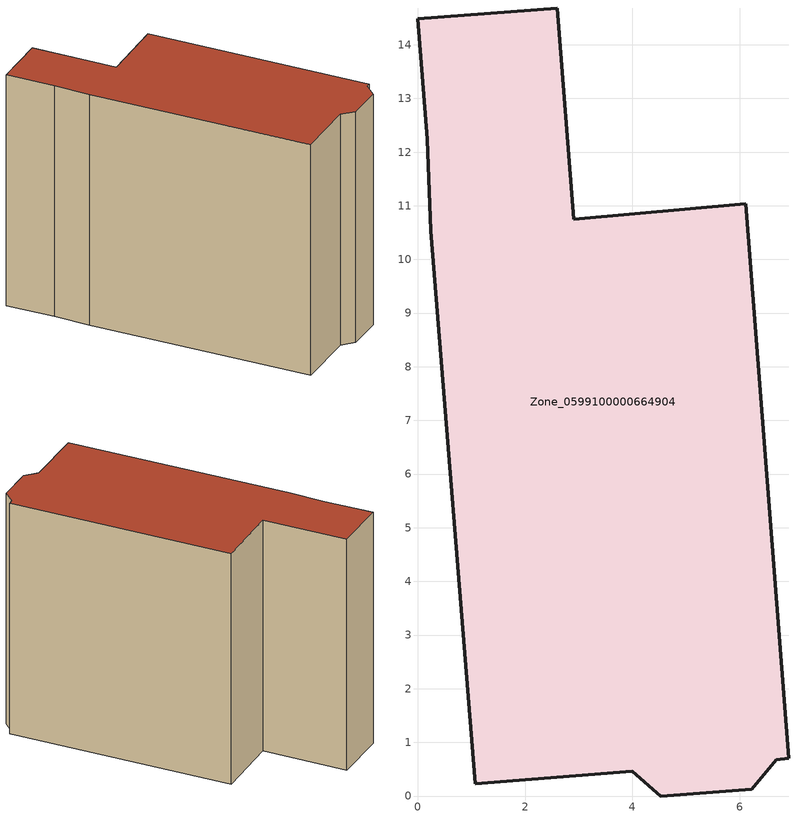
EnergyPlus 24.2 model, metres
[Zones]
Zone_0599100000664904
 floor ground (C_G): 2.9,10.75 6.11,11.04 6.91,0.7 6.68,0.68 6.22,0.13 4.53,0 3.99,0.46 1.07,0.23 0.24,10.54 0.18,12.24 0,14.48 2.6,14.69 z0
 wall outside (C_F): 1.07,0.23 3.99,0.46 4.53,0 6.22,0.13 6.68,0.68 6.91,0.7 6.11,11.04 2.9,10.75 2.6,14.69 0,14.48 0.18,12.24 0.24,10.54 1.07,0.23 z0:11.16
 roof outside (C_R): 2.6,14.69 0,14.48 0.18,12.24 0.24,10.54 1.07,0.23 3.99,0.46 4.53,0 6.22,0.13 6.68,0.68 6.91,0.7 6.11,11.04 2.9,10.75 z11.16
[BUILDING]
Pand.0599100000664904: North Axis=0; Terrain=City; Loads Convergence Tolerance Value=0.04; Temperature Convergence Tolerance Value=0.4; Solar Distribution=FullExterior; Maximum Number of Warmup Days=25; Minimum Number of Warmup Days=1
[Site:Location]
Rotterdam.The.Hague.AP_ZH_NLD Design_Conditions: Latitude=51.96; Longitude=4.45; Time Zone=1; Elevation=-4.5
[SITE:GROUNDTEMPERATURE:BUILDINGSURFACE]
18, 18, 18, 18, 18, 18, 18, 18, 18, 18, 18, 18
[MATERIAL] Thermal Absorptance=0.9; Solar Absorptance=0.7; Visible Absorptance=0.7
Name | Roughness | Thickness | Conductivity | Density | Specific Heat
G.TI.1946 | MediumSmooth | 0.15 | 1 | 540 | 1210
F.TI.1946 | Rough | 0.3 | 0.857143 | 1920 | 840
R.TI.1946 | MediumRough | 0.2 | 0.1 | 1500 | 1000
[CONSTRUCTION]
C_G: G.TI.1946
C_F: F.TI.1946
C_R: R.TI.1946
[ZONE]
Zone_0599100000664904: Type=1; Multiplier=1; Ceiling Height=Autocalculate; Volume=Autocalculate; Floor Area=autocalculate; Part of Total Floor Area=Yes
[ZONEINFILTRATION:DESIGNFLOWRATE]
Infil_Zone_0599100000664904: Zone or ZoneList or Space or SpaceList=Zone_0599100000664904; Schedule=AlwaysOn; Design Flow Rate Calculation Method=Flow/Area; Flow Rate per Floor Area=0.003; Constant Term Coefficient=1; Temperature Term Coefficient=0; Velocity Term Coefficient=0; Velocity Squared Term Coefficient=0
[HVACTEMPLATE:ZONE:IDEALLOADSAIRSYSTEM]
Zone_0599100000664904: Maximum Heating Supply Air Temperature=50; Minimum Cooling Supply Air Temperature=13; Maximum Heating Supply Air Humidity Ratio=0.0156; Minimum Cooling Supply Air Humidity Ratio=0.0077; Heating Limit=NoLimit; Cooling Limit=NoLimit; Dehumidification Control Type=ConstantSensibleHeatRatio; Cooling Sensible Heat Ratio=0.7; Dehumidification Setpoint=60; Humidification Control Type=None; Humidification Setpoint=30; Outdoor Air Method=None; Outdoor Air Flow Rate per Person=0.00944; Outdoor Air Flow Rate per Zone Floor Area=0; Outdoor Air Flow Rate per Zone=0; Demand Controlled Ventilation Type=None; Outdoor Air Economizer Type=NoEconomizer; Heat Recovery Type=None; Sensible Heat Recovery Effectiveness=0.7; Latent Heat Recovery Effectiveness=0.65
[ZONECONTROL:THERMOSTAT]
ThermostatControl_Zone_0599100000664904: Zone or ZoneList=Zone_0599100000664904; Control Type Schedule=DualSetpointControlType; Control 1=Thermostat_Zone_0599100000664904; Temperature Difference Between Cutout And Setpoint=0
[THERMOSTATSETPOINT:DUALSETPOINT]
Thermostat_Zone_0599100000664904: Heating Setpoint Temperature Schedule=HeatingSetpoint_Zone_0599100000664904; Cooling Setpoint Temperature Schedule=CoolingSetpoint_Zone_0599100000664904
[SCHEDULE:COMPACT]
HeatingSetpoint_Zone_0599100000664904: Through: 12/31, For: AllDays, Until: 24:00, 21
CoolingSetpoint_Zone_0599100000664904: Through: 12/31, For: AllDays, Until: 24:00, 24
DualSetpointControlType: Through: 12/31, For: AllDays, Until: 24:00, 4
AlwaysOn: Through: 12/31, For: AllDays, Until: 24:00, 1
